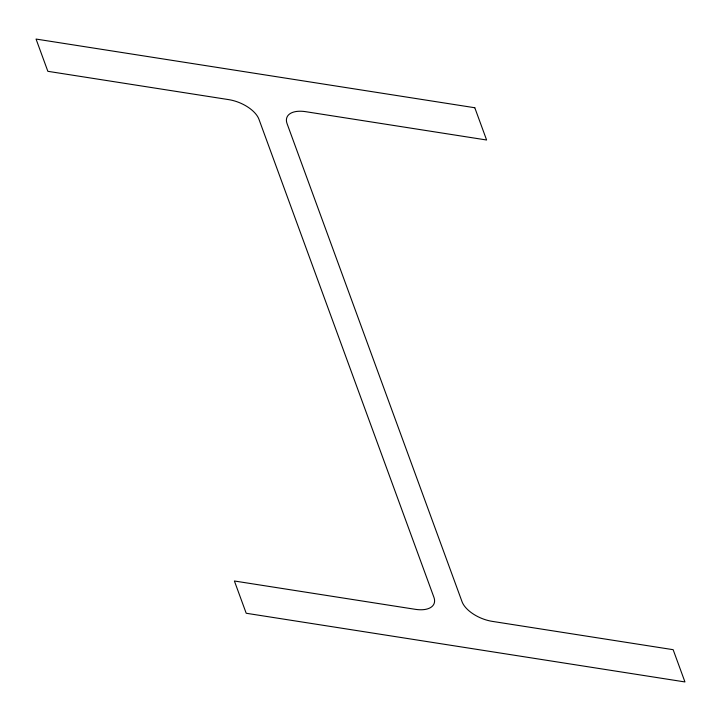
<?xml version="1.0" encoding="UTF-8"?>
<svg xmlns="http://www.w3.org/2000/svg" width="721" height="721" viewBox="0 0 721 721"><rect width="100%" height="100%" fill="white"/><g stroke="black" fill="none" stroke-linecap="round" stroke-linejoin="round"><path stroke-width="1.08" d="M474.797 107.744L36.05 39.06L47.856 71.316L228.737 99.633A26.605 13.699 22.7 0 1 258.956 119.28L433.916 597.312A26.605 13.699 22.7 0 1 415.278 609.317L234.397 581L246.203 613.256L684.95 681.94L673.144 649.684L492.263 621.367A26.605 13.699 22.7 0 1 462.044 601.72L287.084 123.688A26.605 13.699 22.7 0 1 305.722 111.683L486.603 140L474.797 107.744"/></g></svg>
